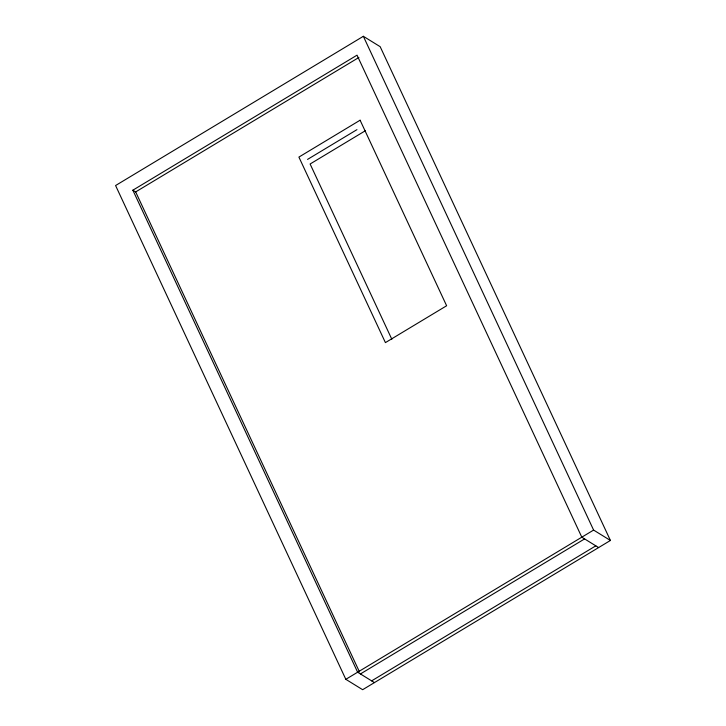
<?xml version="1.0" encoding="UTF-8"?>
<svg xmlns="http://www.w3.org/2000/svg" width="726" height="726" viewBox="0 0 726 726"><rect width="100%" height="100%" fill="white"/><g stroke="black" fill="none" stroke-linecap="round" stroke-linejoin="round"><path stroke-width="1.09" d="M363.354 36.3L115.579 185.538L345.83 679.318L362.646 689.7L610.421 540.462L380.17 46.682L363.354 36.3L593.605 530.08L610.421 540.462M374.444 682.594L357.628 672.212L132.858 190.194L357.038 55.167L581.807 537.186L598.623 547.567M132.858 190.194L135.662 191.918L358.871 57.481M307.543 159.411L356.947 129.655M365.423 130.698L310.111 164.003L391.84 339.278M345.83 679.318L593.605 530.08M360.432 673.946L584.611 538.91M371.648 680.861L595.819 545.834M135.662 191.918L359.47 671.886M360.105 120.217L298.903 157.088L385.415 342.618L446.626 305.755L360.105 120.217"/></g></svg>
